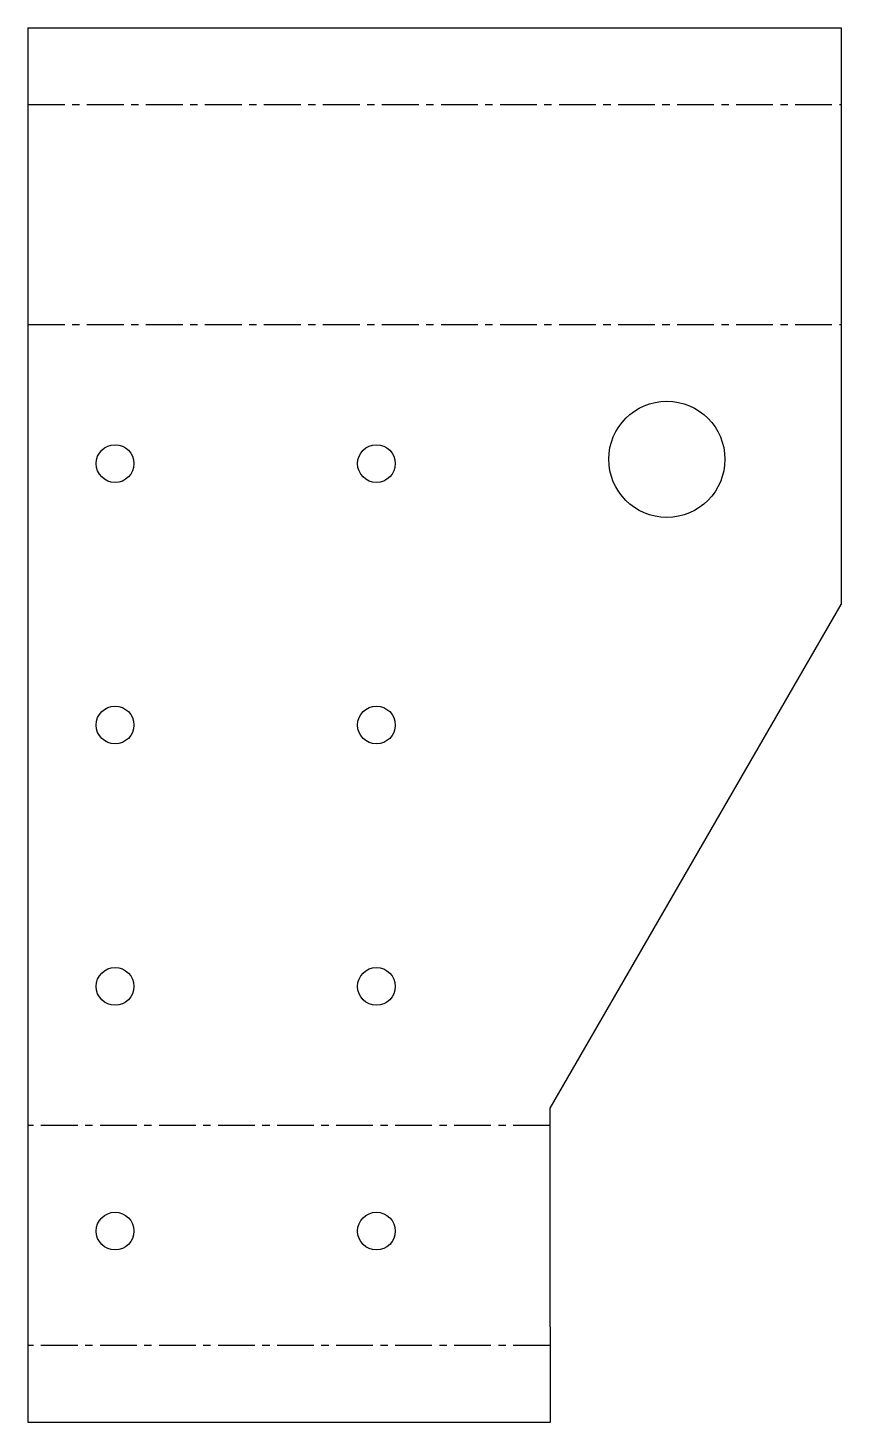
# Model space of a CAD drawing. Header units: millimetres. Extents: x -140 to 140, y -240 to 240.
import ezdxf

# ---------------------------------------------------------------- set-up
doc = ezdxf.new("R2010")
doc.units = ezdxf.units.MM
doc.linetypes.add('CENTERX2', pattern=[20.32, 12.7, -2.54, 2.54, -2.54])

msp = doc.modelspace()

# ---------------------------------------------------------------- linework, layer by layer
at = {"color": 7, "linetype": 'Continuous', "lineweight": 25}
for p, q in [((-140, 240.06), (140, 240.06)), ((-140, 240.06), (-140, -240.06)), ((140, 240.06), (140, 41.5)), ((39.83, -132), (140, 41.5)), ((39.77, -132.08), (39.83, -132)), ((39.77, -207.28), (39.77, -132.08)), ((39.77, -207.28), (39.77, -207.28)), ((39.77, -207.28), (39.77, -240.06)), ((-140, -240.06), (39.77, -240.06))]:
    msp.add_line(p, q, dxfattribs=at)
at = {"color": 7, "linetype": 'CENTERX2'}
for p, q in [((-140, 213.67), (140, 213.67)), ((-140, 137.89), (140, 137.89)), ((39.77, -137.89), (-140, -137.89)), ((39.77, -213.67), (-140, -213.67))]:
    msp.add_line(p, q, dxfattribs=at)
at = {"color": 7, "linetype": 'Continuous', "lineweight": 25}
for centre, radius in [((80, 91.5), 20), ((-110, 90), 6.5), ((-20, 90), 6.5), ((-110, 0), 6.5), ((-20, 0), 6.5), ((-110, -90), 6.5), ((-20, -90), 6.5), ((-110, -174.28), 6.5), ((-20, -174.28), 6.5)]:
    msp.add_circle(centre, radius, dxfattribs=at)

doc.saveas('drawing.dxf')
